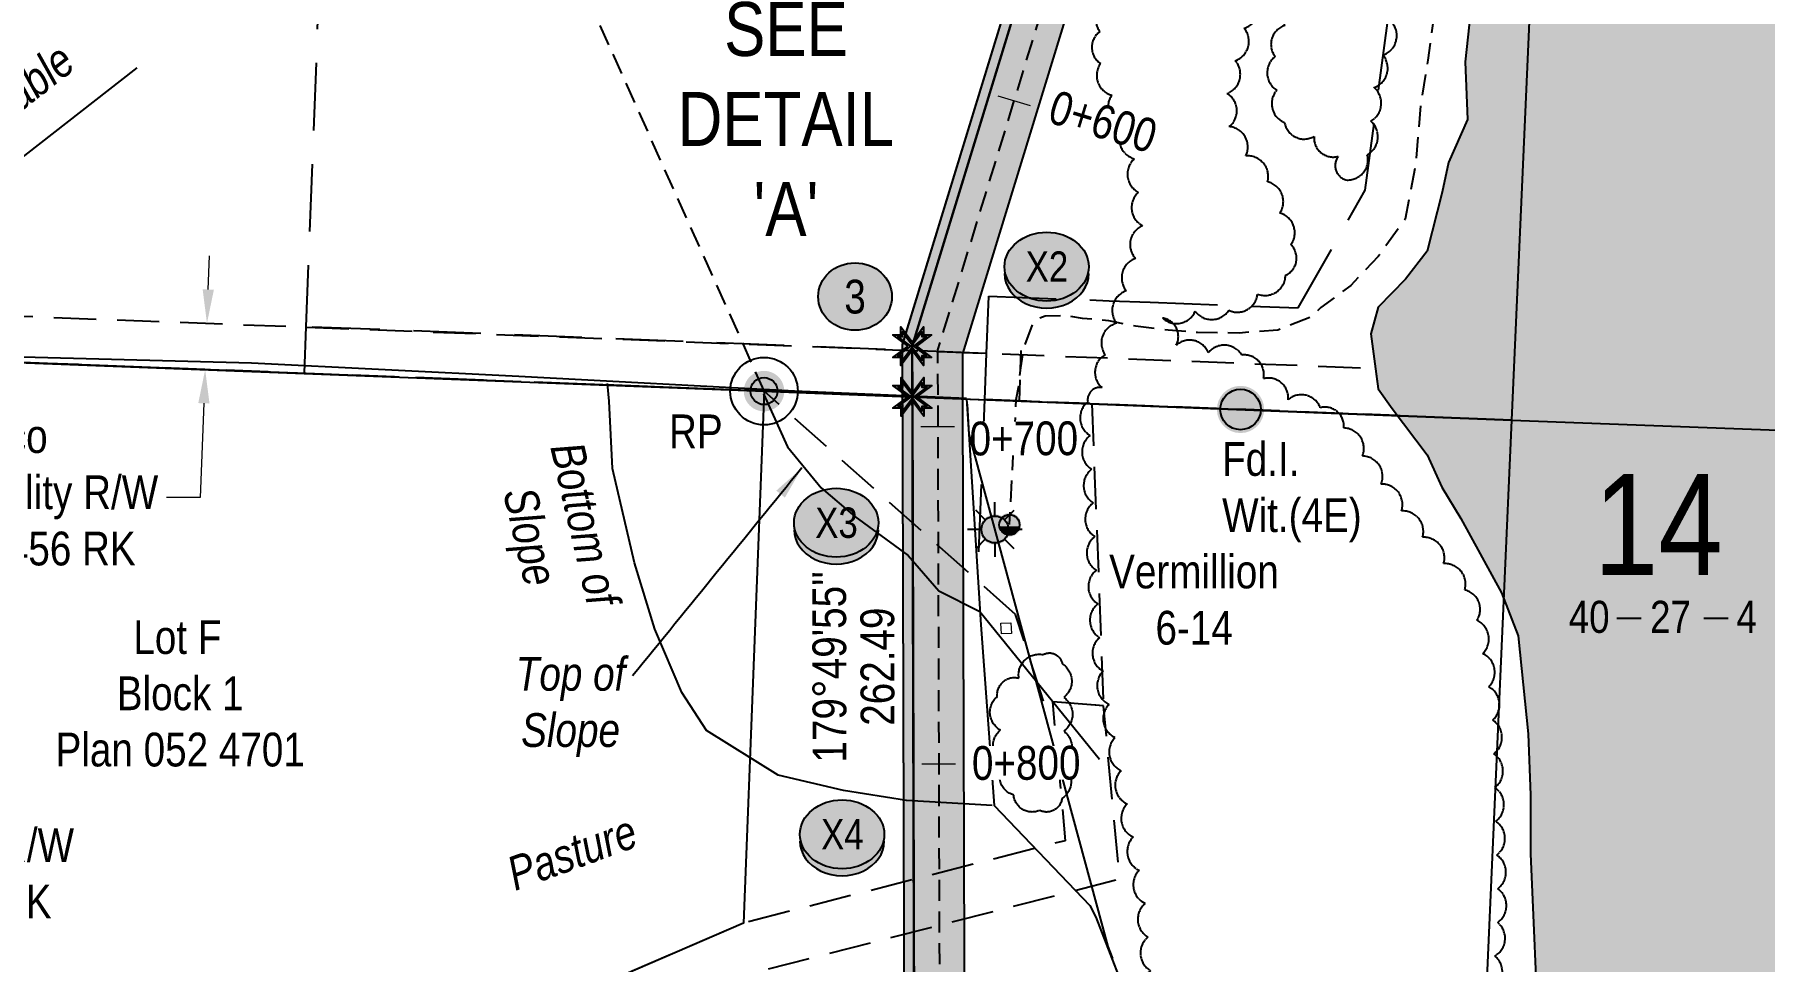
# Model space of a CAD drawing. Extents: x 309252 to 321570, y 5809412 to 5814891.
# Drawn here: x 310380 to 310893, y 5813602 to 5813876 of the extents above; entities that cross this region are included whole.
import ezdxf
from ezdxf.enums import TextEntityAlignment as Align

# ---------------------------------------------------------------- set-up
doc = ezdxf.new("R2010")
doc.units = 0
doc.header["$LTSCALE"] = 5
doc.header["$PDSIZE"] = 0.5
for name, pattern in [('0', [1, 1, 0]), ('foc-ACCESSROAD', [3.75, 2.5, -1.25]), ('foc-FLOWLINE', [3.75, 2.5, -1.25]), ('foc-MONUMENT-BDYS', [6, 4, -2]), ('foc-QUARTERLINE', [33, 25, -3, 2, -3]), ('foc-TIELINE', [1.875, 1.25, -0.625]), ('foc-TRAV', [1.875, 1.25, -0.625]), ('UG_PIPE', [1.875, 1.25, -0.625])]:
    doc.linetypes.add(name, pattern=pattern)
doc.layers.get('Defpoints').update_dxf_attribs({"color": 9})
for name, color, linetype in [('10', 1, 'Continuous'), ('35', 37, 'Continuous'), ('9', 3, 'Continuous'), ('AS-FENCE', 48, 'foc-FENCE'), ('AS-PIPE-UG', 44, 'UG_PIPE'), ('AS-SYMBOL', 7, 'Continuous'), ('AS-TELEPHONE', 224, 'foc-TEL'), ('AS-TELEPHONE-T', 224, 'Continuous'), ('CG-NOTES', 7, 'Continuous'), ('DETAIL-T', 7, 'Continuous'), ('F-EZE', 190, 'foc-FLOWLINE'), ('F-WS', 190, 'foc-ACCESSROAD'), ('F-WS-S', 190, 'Continuous'), ('L-BD1', 253, 'Continuous'), ('L-MON', 1, 'Continuous'), ('L-MON-PLAN', 7, 'foc-MONUMENT-BDYS'), ('L-QSEC', 8, 'foc-QUARTERLINE'), ('L-SECLBL', 7, 'Continuous'), ('L-TIE', 7, 'foc-TIELINE'), ('L-TITLEDB', 4, 'Continuous'), ('L-TITLEDB-T', 4, 'Continuous'), ('P-CROSSINGS', 250, 'Continuous'), ('P-ELEVATION', 7, 'Continuous'), ('P-IOP1', 10, 'Continuous'), ('P-IOP1-H', 21, 'Continuous'), ('P-IOP2', 10, 'Continuous'), ('P-IOP2-H', 21, 'Continuous'), ('P-LTO', 14, 'Continuous'), ('P-PROPOSED', 10, 'Continuous'), ('P-PROPOSED-H', 21, 'Continuous'), ('P-TEMP-H', 41, 'Continuous'), ('P-TEMP_WORKSPACE', 46, 'Continuous'), ('P-TRAV', 4, 'foc-TRAV'), ('T-BUSH', 110, '0'), ('T-SLOPE', 48, 'Continuous'), ('T-TIE', 201, 'foc-TIELINE'), ('T-WATER', 160, 'Continuous'), ('T-WATER-H', 133, 'Continuous')]:
    doc.layers.add(name, color=color, linetype=linetype)
for name, color, linetype, lineweight in [('AS-GENERAL', 48, 'Continuous', 18), ('F-EZE-T', 190, 'Continuous', 9), ('T-TEXT', 48, 'Continuous', 18), ('T-TIE-T', 201, 'Continuous', 18)]:
    doc.layers.add(name, color=color, linetype=linetype, lineweight=lineweight)
doc.styles.add('175L', font='ARIALN.TTF', dxfattribs={"height": 20})
doc.styles.add('80', font='ARIALN.TTF', dxfattribs={"height": 10})
doc.styles.add('80CG', font='ARIALN.TTF', dxfattribs={"height": 10})
doc.styles.add('80L', font='ARIALN.TTF', dxfattribs={"height": 10})
doc.styles.add('80LS', font='ARIALNI.TTF', dxfattribs={"height": 10})
doc.styles.add('Crossing', font='ARIALN.TTF', dxfattribs={"height": 10})
doc.styles.add('foc-LtypeFont', font='ARIALN.TTF', dxfattribs={"height": 7.35})
doc.styles.add('SIMPLEX', font='ARIALN.TTF')
doc.linetypes.add('foc-FENCE', pattern='A,10,-1,["X",foc-LtypeFont,S=0.2,R=0,X=-0.625,Y=-0.75],-1.24', length=12.24)
doc.linetypes.add('foc-TEL', pattern='A,2,-1,["T",foc-LtypeFont,S=0.2,R=0,X=-0.425,Y=-0.75],-1.24,8', length=12.24)
doc.dimstyles.new('Compass 5 000', dxfattribs={"dimscale": 5, "dimtxt": 9, "dimasz": 2, "dimexe": 0.2, "dimexo": 0.0625, "dimgap": 0.5, "dimtad": 0, "dimtih": 1, "dimtoh": 1, "dimzin": 0, "dimdsep": 46, "dimtxsty": '80CG', "dimcen": 0.1, "dimse1": 1, "dimse2": 1, "dimclrd": 256, "dimclrt": 256, "dimaunit": 1, "dimadec": 4, "dimazin": 0, "dimtfac": 0.06, "dimtofl": 0, "dimtmove": 0, "dimatfit": 1, "dimfxl": 0.2, "dimtolj": 1, "dimtzin": 0, "dimlwd": -1, "dimarcsym": 0})

# ---------------------------------------------------------------- blocks, each defined once
blk = doc.blocks.new('fdia')
at = {"color": 255, "const_width": 1}
blk.add_lwpolyline([(-0.5, 0, 1), (0.5, 0, 1)], format="xyb", close=True, dxfattribs=at)
blk = doc.blocks.new('Fdiaa')
blk.add_blockref('fdia', (0, 0))
blk = doc.blocks.new('fdib')
at = {"color": 1, "const_width": 1.6}
blk.add_lwpolyline([(-0.4, 0, 1), (0.4, 0, 1)], format="xyb", close=True, dxfattribs=at)
at = {"color": 1}
blk.add_circle((0, 0), 0.8, dxfattribs=at)
blk = doc.blocks.new('Fdibb')
blk.add_blockref('fdib', (0, 0))
blk = doc.blocks.new('fdicc')
for name in ['Fdibb', 'Fdiaa']:
    blk.add_blockref(name, (0, 0))
blk = doc.blocks.new('FDI')
blk.add_blockref('fdicc', (0, 0))
blk = doc.blocks.new('RISER')
h = blk.add_hatch(color=255)
h.dxf.hatch_style = 1
edge = h.paths.add_edge_path()
edge.add_arc((0, 0), 0.7, 0, 360)
blk.add_hatch(color=48).paths.add_polyline_path([(0.58, -0.15), (-0.58, -0.15, 0.774597)])
at = {"color": 48}
blk.add_line((-0.58, -0.15), (0.58, -0.15), dxfattribs=at)
blk.add_circle((0, 0), 0.6, dxfattribs=at)
blk = doc.blocks.new('L-SECLBL')
at = {"layer": '9', "color": 7}
for p, q in [((-5.08, -27.83), (-12.29, -27.83)), ((20.7, -27.83), (13.5, -27.83))]:
    blk.add_line(p, q, dxfattribs=at)
at = {"layer": '10', "color": 2, "style": 'SIMPLEX'}
blk.add_attdef('SEC', text='', height=30, dxfattribs=at).set_placement((0, 0), align=Align.MIDDLE)
at = {"layer": '10', "color": 5, "style": '80L'}
blk.add_attdef('TWP', text='', height=9.5, dxfattribs=at).set_placement((-14.43, -27.37), align=Align.MIDDLE_RIGHT)
blk.add_attdef('RGE', text='', height=9.5, dxfattribs=at).set_placement((3.62, -27.37), align=Align.MIDDLE_CENTER)
blk.add_attdef('MER', text='', height=9.5, dxfattribs=at).set_placement((23.17, -27.37), align=Align.MIDDLE_LEFT)
blk = doc.blocks.new('GAS')
h = blk.add_hatch(color=255)
h.dxf.hatch_style = 1
edge = h.paths.add_edge_path()
edge.add_arc((0, 0), 0.9, 0, 360)
for p, q in [((-0.57, 0.57), (-1.14, 1.14)), ((0, 0.81), (0, 1.62)), ((0.57, 0.57), (1.14, 1.14)), ((-0.81, 0), (-1.62, 0)), ((1.62, 0), (0.81, 0)), ((-0.57, -0.57), (-1.14, -1.14)), ((0, -0.81), (0, -1.62)), ((1.14, -1.14), (0.57, -0.57))]:
    blk.add_line(p, q)
blk.add_circle((0, 0), 0.8)
blk = doc.blocks.new('TEMP')
h = blk.add_hatch(color=255)
h.dxf.hatch_style = 1
h.paths.add_polyline_path([(0, 0.25), (-0.67, 1.15), (-0.67, 0.67), (-1.15, 0.67), (-0.25, 0), (-1.15, -0.67), (-0.67, -0.67), (-0.67, -1.15), (0, -0.25), (0.67, -1.15), (0.67, -0.67), (1.15, -0.67), (0.25, 0), (1.15, 0.67), (0.67, 0.67), (0.67, 1.15)])
h.paths.add_polyline_path([(0.57, 0.85), (0.57, 0.57), (0.85, 0.57), (0.08, 0), (0.85, -0.57), (0.57, -0.57), (0.57, -0.85), (0, -0.08), (-0.57, -0.85), (-0.57, -0.57), (-0.85, -0.57), (-0.08, 0), (-0.85, 0.57), (-0.57, 0.57), (-0.57, 0.85), (0, 0.08)], flags=16)
h = blk.add_hatch(color=1)
h.dxf.hatch_style = 1
h.paths.add_polyline_path([(0, 0.08), (-0.57, 0.85), (-0.57, 0.57), (-0.85, 0.57), (-0.08, 0), (-0.85, -0.57), (-0.57, -0.57), (-0.57, -0.85), (0, -0.08), (0.57, -0.85), (0.57, -0.57), (0.85, -0.57), (0.08, 0), (0.85, 0.57), (0.57, 0.57), (0.57, 0.85)])
at = {"color": 1}
for p, q in [((-0.08, 0), (0.08, 0)), ((0, 0.08), (0, -0.08))]:
    blk.add_line(p, q, dxfattribs=at)
at = {"color": 255, "flags": 128}
blk.add_lwpolyline([(-0.25, 0), (-1.15, 0.67), (-0.67, 0.67), (-0.67, 1.15), (0, 0.25), (0.67, 1.15), (0.67, 0.67), (1.15, 0.67), (0.25, 0), (1.15, -0.67), (0.67, -0.67), (0.67, -1.15), (0, -0.25), (-0.67, -1.15), (-0.67, -0.67), (-1.15, -0.67)], close=True, dxfattribs=at)
at = {"color": 1, "flags": 128}
blk.add_lwpolyline([(-0.08, 0), (-0.85, 0.57), (-0.57, 0.57), (-0.57, 0.85), (0, 0.08), (0.57, 0.85), (0.57, 0.57), (0.85, 0.57), (0.08, 0), (0.85, -0.57), (0.57, -0.57), (0.57, -0.85), (0, -0.08), (-0.57, -0.85), (-0.57, -0.57), (-0.85, -0.57)], close=True, dxfattribs=at)
blk = doc.blocks.new('WITFA')
blk.add_hatch(color=255).paths.add_polyline_path([(1.4, 0, 1), (-1.4, 0, 1)])
blk = doc.blocks.new('WITFAA')
blk.add_blockref('WITFA', (0, 0))
blk = doc.blocks.new('WITFB')
at = {"color": 1, "const_width": 1.44}
blk.add_lwpolyline([(-0.36, 0, 1), (0.36, 0, 1)], format="xyb", close=True, dxfattribs=at)
at = {"color": 1}
blk.add_circle((0, 0), 1.2, dxfattribs=at)
blk = doc.blocks.new('WITFBB')
blk.add_blockref('WITFB', (0, 0))
blk = doc.blocks.new('WITFCC')
for name in ['WITFAA', 'WITFBB']:
    blk.add_blockref(name, (0, 0))
blk = doc.blocks.new('WITF')
blk.add_blockref('WITFCC', (0, 0))
blk = doc.blocks.new('xing2')
h = blk.add_hatch(color=50)
h.dxf.hatch_style = 1
edge = h.paths.add_edge_path()
edge.add_ellipse((0, 0), major_axis=(-12.5, 0), ratio=0.816297, start_angle=0, end_angle=360)
h = blk.add_hatch(color=250)
h.dxf.hatch_style = 1
edge = h.paths.add_edge_path()
edge.add_ellipse((0, -2.05), major_axis=(-12.5, 0), ratio=0.816297, start_angle=0, end_angle=180)
edge.add_line((12.5, -2.05), (12.5, 0))
edge.add_ellipse((0, 0), major_axis=(-12.5, 0), ratio=0.816297, start_angle=0, end_angle=180, ccw=False)
edge.add_line((-12.5, 0), (-12.5, -2.05))
at = {"color": 250}
blk.add_ellipse((0, 0), major_axis=(-12.5, 0), ratio=0.816297, dxfattribs=at)
blk.add_ellipse((0, -2.05), major_axis=(-12.5, 0), ratio=0.816297, start_param=0, end_param=3.141593, dxfattribs=at)
at = {"color": 250, "style": 'Crossing'}
blk.add_attdef('CROSSING', text='', height=9, dxfattribs=at).set_placement((0.09, 0.02), align=Align.MIDDLE_CENTER)
at = {"color": 250, "style": 'Crossing', "flags": 1}
for tag, p in [('OWNER', (0.09, -12.49)), ('DESCRIPTION', (0.09, -25.77)), ('LOCATION', (0.09, -39.3)), ('DWG_REF', (0.09, -52.84))]:
    blk.add_attdef(tag, text='', height=9, dxfattribs=at).set_placement(p, align=Align.MIDDLE_CENTER)
blk = doc.blocks.new('*D506')
at = {"layer": 'Defpoints', "color": 0, "transparency": 16777216}
for p in [(310420.06, 5813791.28), (310419.54, 5813777.55), (310430.82, 5813777.11)]:
    blk.add_point(p, dxfattribs=at)
at = {"layer": 'F-EZE-T', "transparency": 16777216}
for p, q in [((310431.74, 5813800.84), (310432.12, 5813810.83)), ((310430.44, 5813767.12), (310429.36, 5813739.24)), ((310429.36, 5813739.24), (310419.36, 5813739.24))]:
    blk.add_line(p, q, dxfattribs=at)
for points in [[(310430.07, 5813800.91), (310433.4, 5813800.78), (310431.35, 5813790.85)], [(310428.77, 5813767.18), (310432.1, 5813767.06), (310430.82, 5813777.11)]]:
    blk.add_solid(points, dxfattribs=at)
at = {"layer": 'F-EZE-T', "transparency": 16777216, "insert": (310372.67, 5813739.24), "char_height": 10, "attachment_point": 5, "style": '80CG'}
blk.add_mtext('\\A1;Atco\\P 13.72 Utility R/W\\PReg. # 456 RK', dxfattribs=at)
blk = doc.blocks.new('*D532')
at = {"layer": 'Defpoints', "color": 0, "transparency": 16777216}
for p in [(310261.62, 5813653.62), (310274.72, 5813649.55), (310271.93, 5813640.58)]:
    blk.add_point(p, dxfattribs=at)
at = {"layer": 'F-EZE-T', "transparency": 16777216}
for p, q in [((310249.28, 5813647.63), (310239.73, 5813650.6)), ((310281.47, 5813637.61), (310291.02, 5813634.64)), ((310291.02, 5813634.64), (310301.02, 5813634.64))]:
    blk.add_line(p, q, dxfattribs=at)
for points in [[(310249.77, 5813649.22), (310248.78, 5813646.04), (310258.83, 5813644.66)], [(310281.97, 5813639.2), (310280.98, 5813636.02), (310271.93, 5813640.58)]]:
    blk.add_solid(points, dxfattribs=at)
at = {"layer": 'F-EZE-T', "transparency": 16777216, "insert": (310347.72, 5813634.64), "char_height": 10, "attachment_point": 5, "style": '80CG'}
blk.add_mtext('\\A1;Atco\\P 13.72 Utility R/W\\PReg. # 347 RK', dxfattribs=at)
blk = doc.blocks.new('*U559')
at = {"layer": '35', "color": 3}
blk.add_circle((0, 0), 10, dxfattribs=at)
at = {"layer": '35', "color": 3, "style": '80'}
blk.add_attdef('RP_001', (-28.17, -16.93), '', height=10, dxfattribs=at)
blk = doc.blocks.new('*U564')
at = {"layer": 'P-ELEVATION'}
h = blk.add_hatch(color=111, dxfattribs=at)
h.dxf.hatch_style = 1
edge = h.paths.add_edge_path()
edge.add_ellipse((0, 0), major_axis=(-10.94, 0), ratio=0.913794, start_angle=0, end_angle=360)
at = {"layer": 'P-ELEVATION', "color": 7, "flags": 128}
blk.add_lwpolyline([(0, 0, 5, 0, 0), (-4.03, -5.38, 0, 0, 0)], format="xyseb", dxfattribs=at)
at = {"layer": 'P-ELEVATION', "color": 7}
blk.add_ellipse((0, 0), major_axis=(-10.94, 0), ratio=0.913794, dxfattribs=at)
at = {"layer": 'P-ELEVATION', "style": '80'}
blk.add_attdef('BEND', text='', height=10, dxfattribs=at).set_placement((0, 0), align=Align.MIDDLE_CENTER)

msp = doc.modelspace()

# ---------------------------------------------------------------- hatches: boundary and pattern name
at = {"layer": 'P-IOP1-H'}
h = msp.add_hatch(color=256, dxfattribs=at)
h.dxf.hatch_style = 1
h.paths.add_polyline_path([(310451.792, 5814092.944), (310515.979, 5814162.739), (310736.836, 5814098.757), (310640.381, 5813784.058), (310640.425, 5813769.044), (310655.425, 5813768.6), (310655.386, 5813781.833), (310755.639, 5814108.925), (310511.224, 5814179.724), (310440.752, 5814103.097)])
at = {"layer": 'P-IOP2-H'}
h = msp.add_hatch(color=256, dxfattribs=at)
h.dxf.hatch_style = 1
h.paths.add_polyline_path([(310640.425, 5813769.044), (310641.194, 5813506.581), (310596.091, 5813435.427), (310559.598, 5813373.637), (310516.616, 5813209.696), (310508.333, 5813004.356), (310523.32, 5813003.745), (310531.537, 5813207.466), (310573.576, 5813367.811), (310608.885, 5813427.597), (310656.206, 5813502.247), (310655.425, 5813768.47)])
at = {"layer": 'P-PROPOSED-H'}
h = msp.add_hatch(color=256, dxfattribs=at)
h.dxf.hatch_style = 1
h.paths.add_polyline_path([(310451.792, 5814092.944), (310515.979, 5814162.739), (310736.836, 5814098.757), (310640.381, 5813784.058), (310641.194, 5813506.581), (310596.091, 5813435.427), (310559.598, 5813373.637), (310516.616, 5813209.696), (310508.333, 5813004.356), (310755.28, 5812994.301), (310762.451, 5812962.566), (310773.828, 5812962.121), (310766.661, 5812993.838), (310763.237, 5813008.988), (310684.33, 5813012.201), (310684.11, 5813007.206), (310523.723, 5813013.736), (310523.924, 5813018.732), (310531.537, 5813207.466), (310573.576, 5813367.811), (310608.885, 5813427.597), (310656.206, 5813502.247), (310655.425, 5813768.47), (310655.386, 5813781.833), (310755.639, 5814108.925), (310511.228, 5814179.731), (310440.752, 5814103.097)])
at = {"layer": 'P-TEMP-H'}
h = msp.add_hatch(color=256, dxfattribs=at)
h.dxf.hatch_style = 1
h.paths.add_polyline_path([(310641.106, 5813536.578), (310640.381, 5813784.058), (310728.045, 5814070.077), (310725.177, 5814070.956), (310637.38, 5813784.504), (310638.107, 5813536.569)])
at = {"layer": 'T-WATER-H'}
h = msp.add_hatch(color=256, dxfattribs=at)
h.dxf.hatch_style = 1
h.paths.add_polyline_path([(310909.768, 5813568.208), (310922.409, 5813858.199), (310925.944, 5813938.255), (310911.431, 5813938.001), (310906.772, 5813933.834), (310902.603, 5813924.031), (310901.377, 5813917.169), (310899.66, 5813910.062), (310896.472, 5813904.915), (310880.042, 5813899.768), (310869.988, 5813896.337), (310859.688, 5813894.622), (310850.86, 5813899.278), (310844.975, 5813903.445), (310838.108, 5813908.836), (310831.242, 5813910.552), (310823.15, 5813908.836), (310815.057, 5813903.445), (310809.662, 5813894.622), (310806.229, 5813886.779), (310804.267, 5813868.398), (310805.003, 5813851.243), (310799.363, 5813838.499), (310797.401, 5813829.676), (310792.987, 5813812.275), (310786.611, 5813803.942), (310778.518, 5813795.61), (310776.311, 5813787.767), (310778.504, 5813771.432), (310782.672, 5813765.551), (310792.972, 5813751.826), (310797.386, 5813742.268), (310803.026, 5813732.955), (310815.042, 5813710.898), (310819.947, 5813698.154), (310822.891, 5813669.099), (310823.627, 5813650.963), (310823.627, 5813633.562), (310826.079, 5813576.621), (310827.06, 5813551.378), (310828.777, 5813536.183), (310830.494, 5813527.115), (310834.172, 5813521.968), (310843.981, 5813521.723), (310857.223, 5813522.458), (310862.863, 5813526.135), (310868.504, 5813532.016), (310879.784, 5813539.859), (310905.533, 5813563.632)])

# ---------------------------------------------------------------- linework, layer by layer
at = {"layer": 'AS-FENCE', "flags": 128}
for points in [[(310656.454, 5813768.555), (310605.49, 5813770.771), (310523.747, 5813775.038), (310444.593, 5813779.06), (310357.669, 5813781.265), (310302.143, 5813782.126)], [(310656.502, 5813768.465), (310657.194, 5813757.969), (310660.749, 5813701.418), (310664.681, 5813647.865), (310693.003, 5813618.236), (310694.837, 5813614.798), (310706.365, 5813584.965), (310707.393, 5813579.746), (310706.648, 5813574.461), (310703.934, 5813569.609), (310643.487, 5813506.217), (310621.75, 5813548.5), (310612.52, 5813560.442), (310609.882, 5813563.119), (310607.08, 5813565.321), (310561.053, 5813591.623), (310492.77, 5813554.307), (310480.704, 5813496.006), (310477.728, 5813474.947), (310465.875, 5813450.291)], [(310656.632, 5813766.877), (310657.184, 5813757.951), (310698.357, 5813606.133), (310699.691, 5813602.589)]]:
    msp.add_lwpolyline(points, dxfattribs=at)
at = {"layer": 'AS-GENERAL', "flags": 128}
msp.add_lwpolyline([(310666.629, 5813701.919), (310669.594, 5813702.081), (310669.821, 5813698.932), (310666.807, 5813698.785)], close=True, dxfattribs=at)
at = {"layer": 'AS-PIPE-UG', "flags": 128}
msp.add_lwpolyline([(310481.826, 5814102.366), (310481.638, 5814104.61), (310481.167, 5814108.226), (310481.118, 5814111.755), (310481.452, 5814114.227), (310481.889, 5814123.027), (310482.026, 5814154.004), (310482.103, 5814177.506), (310482.4, 5814183.724), (310482.515, 5814186.761), (310482.661, 5814189.85), (310483.696, 5814192.791), (310485.567, 5814195.339), (310487.489, 5814196.642), (310492.458, 5814197.512), (310520.718, 5814191.917), (310571.484, 5814177.496), (310602.537, 5814176.616), (310654.068, 5814160.124), (310692.581, 5814147.939), (310696.31, 5814146.286), (310739.661, 5814138.457), (310756.344, 5814132.888), (310756.314, 5814132.877), (310784.438, 5814122.495), (310795.847, 5814117.026), (310810.204, 5814109.87), (310816.31, 5814104.384), (310819.893, 5814098.072), (310820.983, 5814087.106), (310821.463, 5814076.411), (310820.574, 5814048.585), (310820.319, 5814033.875), (310819.142, 5814020.114), (310816.996, 5814006.388), (310816.987, 5813996.393), (310813.314, 5813982.508), (310811.203, 5813973.899), (310809.434, 5813965.736), (310807.663, 5813955.661), (310806.051, 5813942.436), (310802.685, 5813925.11), (310799.05, 5813905.799), (310795.89, 5813887.952), (310793.152, 5813868.892), (310791.061, 5813855.73), (310789.524, 5813837.763), (310786.499, 5813821.725), (310778.505, 5813810.693), (310770.338, 5813802.009), (310761.505, 5813795.561), (310758.91, 5813792.791), (310748.711, 5813788.817), (310737.306, 5813787.961), (310724.939, 5813788.09), (310716.234, 5813788.779), (310706.575, 5813789.949), (310698.665, 5813791.612), (310690.885, 5813792.275), (310685.516, 5813793.126), (310679.775, 5813792.994), (310677.208, 5813791.948), (310676.103, 5813790.969), (310673.355, 5813783.603), (310672.473, 5813777.662), (310671.969, 5813773.029), (310671.125, 5813768.13), (310669.142, 5813731.204)], dxfattribs=at)
at = {"layer": 'AS-TELEPHONE', "flags": 128}
msp.add_lwpolyline([(310236.885, 5813730.995), (310410.692, 5813866.606)], dxfattribs=at)
at = {"layer": 'F-EZE', "flags": 128}
msp.add_lwpolyline([(310782.672, 5813765.551), (310784.201, 5813763.514), (310230.812, 5813784.852, 0.1508948), (310175.627, 5813802.575), (310119.416, 5813803.086), (310024.903, 5813803.946), (310025.446, 5813817.66), (310119.541, 5813816.804), (310175.766, 5813816.293, -0.1414555), (310235.227, 5813798.411), (310777.69, 5813777.494), (310778.504, 5813771.432)], format="xyb", close=True, dxfattribs=at)
msp.add_lwpolyline([(310782.672, 5813765.551), (310784.201, 5813763.514), (310230.812, 5813784.852, 0.1508948), (310175.627, 5813802.575), (310119.416, 5813803.086), (310024.903, 5813803.946), (310025.446, 5813817.66), (310119.541, 5813816.804), (310175.766, 5813816.293, -0.1414555), (310235.227, 5813798.411), (310777.69, 5813777.494), (310778.504, 5813771.432)], format="xyb", close=True, dxfattribs=at)
at = {"layer": 'F-WS'}
msp.add_lwpolyline([(310596.461, 5813770.739), (310693.626, 5813767), (310697.091, 5813677.419), (310679.312, 5813678.859), (310671.039, 5813704.525), (310596.464, 5813770.751)], dxfattribs=at)
at = {"layer": 'F-WS', "flags": 128}
msp.add_lwpolyline([(310216.705, 5813466.197), (310228.183, 5813476.352), (310278.761, 5813437.616), (310309.002, 5813448.583), (310487.195, 5813498.616), (310489.312, 5813553.047), (310595.252, 5813598.821), (310701.869, 5813626.119), (310697.091, 5813677.419), (310681.914, 5813678.648), (310685.749, 5813637.474), (310590.387, 5813613.058), (310474.693, 5813563.068), (310472.633, 5813510.105), (310304.412, 5813462.872), (310281.364, 5813454.514), (310227.496, 5813495.769), (310206.768, 5813477.43)], dxfattribs=at)
at = {"layer": 'L-MON-PLAN'}
msp.add_lwpolyline([(310660.134, 5813723.085), (310661.879, 5813768.221), (310662.409, 5813781.928), (310663.065, 5813798.912), (310698.791, 5813797.537), (310710.88, 5813797.072), (310754.788, 5813795.382), (310774.618, 5813830.261), (310786.321, 5813917.209), (310811.344, 5813994.45), (310815.592, 5814091.387), (310800.11, 5814113.439), (310613.631, 5814171.703, 0.0261313), (310557.456, 5814186.127, 0.0499531), (310476.239, 5814194.215), (310472.948, 5814108.816), (310467.136, 5813957.96), (310460.657, 5813789.82), (310460.129, 5813776.113)], format="xyb", dxfattribs=at)
at = {"layer": 'L-MON-PLAN', "flags": 128}
msp.add_lwpolyline([(310662.409, 5813781.928), (310460.657, 5813789.82)], dxfattribs=at)
at = {"layer": 'L-QSEC', "flags": 128}
for points in [[(310818.08, 5813762.176), (310853.739, 5814569.652)], [(310818.08, 5813762.176), (310019.451, 5813793.049)]]:
    msp.add_lwpolyline(points, dxfattribs=at)
at = {"layer": 'L-SECLBL', "flags": 128}
msp.add_lwpolyline([(310818.08, 5813762.176, 0, 5, 0), (310842.907, 5813742.815, 0, 0, 0)], format="xyseb", dxfattribs=at)
at = {"layer": 'L-TIE', "flags": 128}
msp.add_lwpolyline([(310451.792, 5814092.944), (310596.461, 5813770.739)], dxfattribs=at)
at = {"layer": 'L-TITLEDB', "flags": 128}
for points in [[(310233.591, 5813784.704), (310596.461, 5813770.739), (310590.391, 5813613.006), (310474.669, 5813563.032), (310472.631, 5813510.064), (310219.963, 5813519.788)], [(310596.173, 5813770.751), (310818.08, 5813762.176)], [(310793.138, 5813196.882), (310818.08, 5813762.176), (310918.055, 5813758.329)]]:
    msp.add_lwpolyline(points, dxfattribs=at)
at = {"layer": 'P-TRAV', "flags": 128}
msp.add_lwpolyline([(310672.14, 5813767.796), (310672.718, 5813782.814)], dxfattribs=at)
at = {"layer": 'T-BUSH', "flags": 128}
for points in [[(310815.921, 5813976.372, 0.5205671), (310806.576, 5813979.315, 0.5205671), (310796.658, 5813980.587, 0.5205671), (310786.74, 5813981.858, 0.5205671), (310776.901, 5813983.617, 0.5205671), (310772.506, 5813980.649, 0.5205671), (310773.686, 5813970.732, 0.5205671), (310772.974, 5813960.828, 0.5205671), (310769.889, 5813951.316, 0.5205671), (310766.805, 5813941.805, 0.5205671), (310761.992, 5813933.051, 0.5205671), (310756.745, 5813924.548, 0.5205671), (310751.45, 5813916.079, 0.5205671), (310750.793, 5813906.632, 0.5205671), (310754.541, 5813897.566, 0.5205671), (310755.299, 5813887.596, 0.5205671), (310750.821, 5813879.139, 0.5205671), (310747.949, 5813869.899, 0.5205671), (310748.44, 5813859.924, 0.5205671), (310750.75, 5813850.351, 0.5205671), (310759.48, 5813846.235, 0.5205671), (310766.641, 5813840.339, 0.5205671), (310768.89, 5813833.342, 0.5205671), (310775.266, 5813840.822, 0.5205671), (310776.271, 5813850.771, 0.5205671), (310777.275, 5813860.719, 0.5205671), (310779.916, 5813870.358, 0.5205671), (310782.622, 5813879.984, 0.5205671), (310785.327, 5813889.61, 0.5205671), (310788.033, 5813899.236, 0.5205671), (310789.75, 5813909.06, 0.5205671), (310788.794, 5813918.522, 0.5205671), (310784.568, 5813927.538, 0.5205671), (310787.993, 5813936.271, 0.5205671), (310795.7, 5813941.865, 0.5205671), (310799.416, 5813951.122, 0.5205671), (310805.712, 5813958.279, 0.5205671), (310812.284, 5813964.815, 0.5205671)], [(310809.577, 5813473.398, 0.5205671), (310809.707, 5813483.396, 0.5205671), (310809.837, 5813493.394, 0.5205671), (310809.947, 5813503.393, 0.5205671), (310810.047, 5813513.391, 0.5205671), (310810.147, 5813523.39, 0.5205671), (310810.228, 5813533.389, 0.5205671), (310810.296, 5813543.387, 0.5205671), (310810.364, 5813553.386, 0.5205671), (310810.432, 5813563.385, 0.5205671), (310810.643, 5813573.378, 0.5205671), (310811.457, 5813583.344, 0.5205671), (310812.271, 5813593.309, 0.5205671), (310813.085, 5813603.275, 0.5205671), (310813.899, 5813613.241, 0.5205671), (310813.905, 5813623.228, 0.5205671), (310813.609, 5813633.223, 0.5205671), (310813.314, 5813643.218, 0.5205671), (310813.019, 5813653.212, 0.5205671), (310812.724, 5813663.207, 0.5205671), (310812.429, 5813673.202, 0.5205671), (310811.252, 5813683.106, 0.5205671), (310809.503, 5813692.951, 0.5205671), (310807.753, 5813702.795, 0.5205671), (310804.143, 5813711.796, 0.5205671), (310797.89, 5813719.599, 0.5205671), (310791.637, 5813727.401, 0.5205671), (310785.383, 5813735.204, 0.5205671), (310779.379, 5813743.188, 0.5205671), (310773.829, 5813751.506, 0.5205671), (310768.28, 5813759.824, 0.5205671), (310761.338, 5813765.833, 0.5205671), (310751.798, 5813768.192, 0.5205671), (310744.493, 5813774.439, 0.5205671), (310738.062, 5813781.424, 0.5205671), (310728.128, 5813782.119, 0.5205671), (310718.602, 5813784.345, 0.5205671), (310714.533, 5813792.411, 0.5205671), (310724.246, 5813794.409, 0.5205671), (310734.24, 5813794.705, 0.5205671), (310742.699, 5813799.505, 0.5205671), (310751.027, 5813805.019, 0.5205671), (310752.62, 5813814.169, 0.5205671), (310749.364, 5813823.519, 0.5205671), (310745.693, 5813832.819, 0.5205671), (310739.25, 5813840.465, 0.5205671), (310734.341, 5813849.154, 0.5205671), (310733.739, 5813858.966, 0.5205671), (310736.119, 5813868.678, 0.5205671), (310738.76, 5813878.314, 0.5205671), (310741.955, 5813887.789, 0.5205671), (310741.981, 5813897.166, 0.5205671), (310738.207, 5813906.425, 0.5205671), (310731.19, 5813911.161, 0.5205671), (310721.209, 5813911.762, 0.5205671), (310711.228, 5813912.363, 0.5205671), (310706.166, 5813905.485, 0.5205671), (310702.763, 5813896.082, 0.5205671), (310699.359, 5813886.68, 0.5205671), (310695.956, 5813877.278, 0.5205671), (310696.181, 5813867.865, 0.5205671), (310699.526, 5813858.442, 0.5205671), (310702.871, 5813849.019, 0.5205671), (310706.192, 5813839.59, 0.5205671), (310707.416, 5813829.666, 0.5205671), (310708.64, 5813819.743, 0.5205671), (310706.574, 5813810.074, 0.5205671), (310703.833, 5813800.458, 0.5205671), (310700.966, 5813790.883, 0.5205671), (310697.545, 5813781.487, 0.5205671), (310696.629, 5813771.772, 0.5205671), (310692.415, 5813767.547, 0.5205671), (310693.083, 5813757.575, 0.5205671), (310693.551, 5813747.586, 0.5205671), (310694.019, 5813737.598, 0.5205671), (310694.486, 5813727.61, 0.5205671), (310694.954, 5813717.622, 0.5205671), (310695.422, 5813707.634, 0.5205671), (310695.89, 5813697.646, 0.5205671), (310696.936, 5813687.723, 0.5205671), (310698.721, 5813677.885, 0.5205671), (310700.507, 5813668.047, 0.5205671), (310702.293, 5813658.208, 0.5205671), (310704.079, 5813648.37, 0.5205671), (310705.865, 5813638.532, 0.5205671), (310707.651, 5813628.693, 0.5205671), (310709.436, 5813618.855, 0.5205671), (310710.251, 5813608.893, 0.5205671), (310710.999, 5813598.921, 0.5205671), (310711.746, 5813588.95, 0.5205671), (310712.494, 5813578.979, 0.5205671), (310708.102, 5813570.019, 0.5205671), (310702.081, 5813562.204, 0.5205671), (310694.944, 5813555.201, 0.5205671), (310688.058, 5813547.961, 0.5205671), (310681.103, 5813540.809, 0.5205671), (310674.192, 5813533.583, 0.5205671), (310667.281, 5813526.356, 0.5205671), (310660.363, 5813519.136, 0.5205671), (310653.388, 5813511.972, 0.5205671), (310646.412, 5813504.809, 0.5205671), (310639.466, 5813506.738, 0.5205671), (310634.882, 5813515.625, 0.5205671), (310630.298, 5813524.511, 0.5205671), (310625.714, 5813533.397, 0.5205671), (310621.129, 5813542.284, 0.5205671), (310615.33, 5813550.206, 0.5205671), (310607.721, 5813556.693, 0.5205671), (310600.112, 5813563.181, 0.5205671), (310592.503, 5813569.669, 0.5205671), (310583.844, 5813574.637, 0.5205671), (310575.088, 5813579.466, 0.5205671), (310566.333, 5813584.296, 0.5205671), (310557.571, 5813585.888, 0.5205671), (310548.797, 5813581.092, 0.5205671), (310540.023, 5813576.297, 0.5205671), (310531.249, 5813571.501, 0.5205671), (310522.475, 5813566.706, 0.5205671), (310513.701, 5813561.91, 0.5205671), (310504.927, 5813557.115, 0.5205671), (310496.356, 5813552.168, 0.5205671), (310494.286, 5813542.386, 0.5205671), (310492.217, 5813532.603, 0.5205671), (310490.147, 5813522.82, 0.5205671), (310488.078, 5813513.038, 0.5205671), (310486.008, 5813503.255, 0.5205671), (310483.939, 5813493.473, 0.5205671), (310482.121, 5813483.641, 0.5205671), (310482.867, 5813475.831, 0.5205671), (310492.86, 5813475.496, 0.5205671), (310502.854, 5813475.16, 0.5205671), (310512.843, 5813474.717, 0.5205671), (310522.831, 5813474.254, 0.5205671), (310532.818, 5813473.762, 0.5205671), (310542.805, 5813473.27, 0.5205671), (310552.792, 5813472.778, 0.5205671), (310562.78, 5813472.301, 0.5205671), (310572.774, 5813471.979, 0.5205671), (310582.769, 5813471.876, 0.5205671), (310592.767, 5813471.895, 0.5205671), (310602.765, 5813471.735, 0.5205671), (310612.754, 5813471.295, 0.5205671), (310622.744, 5813470.852, 0.5205671), (310632.699, 5813469.929, 0.5205671), (310642.65, 5813468.951, 0.5205671), (310652.642, 5813468.627, 0.5205671), (310662.637, 5813468.36, 0.5205671), (310672.631, 5813468.031, 0.5205671), (310682.621, 5813467.616, 0.5205671), (310692.612, 5813467.201, 0.5205671), (310702.608, 5813467.002, 0.5205671), (310712.606, 5813466.908, 0.5205671), (310722.605, 5813466.813, 0.5205671), (310732.603, 5813466.718, 0.5205671), (310742.602, 5813466.657, 0.5205671), (310752.601, 5813466.616, 0.5205671), (310762.6, 5813466.576, 0.5205671), (310772.599, 5813466.535, 0.5205671), (310782.598, 5813466.494, 0.5205671), (310792.597, 5813466.567, 0.5205671), (310802.595, 5813466.701, 0.5205671)], [(310684.819, 5813689.94, -0.5205671), (310685.297, 5813679.953, -0.5205671), (310685.285, 5813669.96, -0.5205671), (310685.023, 5813659.964, -0.5205671), (310684.761, 5813649.968, -0.5205671), (310678.166, 5813646.463, -0.5205671), (310670.447, 5813651.003, -0.5205671), (310667.414, 5813660.297, -0.5205671), (310666.501, 5813670.254, -0.5205671), (310665.589, 5813680.212, -0.5205671), (310671.992, 5813685.668, -0.5205671), (310679.136, 5813692.619, -0.5205671)]]:
    msp.add_lwpolyline(points, format="xyb", close=True, dxfattribs=at)
at = {"layer": 'T-SLOPE', "flags": 128}
for points in [[(310664.097, 5813647.868), (310638.695, 5813649.385), (310619.982, 5813652.3), (310600.655, 5813656.883), (310579.437, 5813670.1), (310572.077, 5813681.392), (310564.12, 5813700.161), (310558.037, 5813719.819), (310551.503, 5813747.787), (310550.593, 5813767.798), (310550.079, 5813772.958)], [(310596.253, 5813769.921), (310603.371, 5813754.263), (310613.436, 5813742.083), (310623.327, 5813733.584), (310639.225, 5813722.046), (310648.255, 5813711.557), (310660.445, 5813705.368), (310695.934, 5813661.67)]]:
    msp.add_lwpolyline(points, dxfattribs=at)
at = {"layer": 'T-TIE-T'}
for p, q in [((310665.755, 5813858.315), (310675.315, 5813855.384)), ((310642.95, 5813760.228), (310652.95, 5813760.257)), ((310643.243, 5813660.229), (310653.243, 5813660.258))]:
    msp.add_line(p, q, dxfattribs=at)
at = {"layer": 'T-WATER', "flags": 128}
msp.add_lwpolyline([(310806.229, 5813886.779), (310804.267, 5813868.398), (310805.003, 5813851.243), (310799.363, 5813838.499), (310797.401, 5813829.676), (310792.987, 5813812.275), (310786.611, 5813803.942), (310778.518, 5813795.61), (310776.311, 5813787.767), (310778.504, 5813771.432), (310782.672, 5813765.551), (310792.972, 5813751.826), (310797.386, 5813742.268), (310803.026, 5813732.955), (310815.042, 5813710.898), (310819.947, 5813698.154), (310822.891, 5813669.099), (310823.627, 5813650.963), (310823.627, 5813633.562), (310826.079, 5813576.621)], dxfattribs=at)

# ---------------------------------------------------------------- block references
at = {"layer": '35'}
msp.add_blockref('*U559', (310596.461, 5813770.739), dxfattribs=at).add_auto_attribs({'RP_001': 'RP'})
at = {"layer": 'AS-SYMBOL', "xscale": 5.000000000000041, "yscale": 5.000000000000041, "zscale": 5.000000000000041}
msp.add_blockref('RISER', (310669.187, 5813731.111), dxfattribs=at)
at = {"layer": 'CG-NOTES', "xscale": 0.99990854, "yscale": 0.99990854, "zscale": 0.99990854}
msp.add_blockref('*U564', (310623.439, 5813798.758), dxfattribs=at).add_auto_attribs({'BEND': '3'})
at = {"layer": 'F-WS-S', "xscale": 4.99954270000004, "yscale": 4.99954270000004, "zscale": 4.99954270000004}
msp.add_blockref('GAS', (310664.893, 5813729.719), dxfattribs=at)
at = {"layer": 'L-MON', "color": 3, "xscale": 4.999542700000003, "yscale": 4.999542700000003, "zscale": 4.999542700000003}
for p in [(310640.381, 5813784.058), (310640.425, 5813769.044)]:
    msp.add_blockref('TEMP', p, dxfattribs=at)
at = {"layer": 'L-MON'}
for name, p, xscale, yscale, zscale in [('FDI', (310596.461, 5813770.739), 4.999542700000003, 4.999542700000003, 4.999542700000003), ('WITF', (310737.687, 5813765.304), 4.999542700000032, 4.999542700000032, 4.999542700000032)]:
    msp.add_blockref(name, p, dxfattribs=dict(at, xscale=xscale, yscale=yscale, zscale=zscale))
at = {"layer": 'L-SECLBL'}
msp.add_blockref('L-SECLBL', (310861.498, 5813731.2), dxfattribs=at).add_auto_attribs({'SEC': '14', 'TWP': '40', 'RGE': '27', 'MER': '4'})
at = {"layer": 'P-CROSSINGS'}
for p, values in [((310680.222, 5813807.628), {'CROSSING': 'X2'}), ((310617.853, 5813731.717), {'CROSSING': 'X3'}), ((310619.59, 5813639.341), {'CROSSING': 'X4'})]:
    msp.add_blockref('xing2', p, dxfattribs=at).add_auto_attribs(values)

# ---------------------------------------------------------------- texts
at = {"layer": 'AS-TELEPHONE-T', "insert": (310309.808, 5813814.439), "char_height": 9.99909, "attachment_point": 1, "rotation": 37.96279, "style": '175L'}
msp.add_mtext_dynamic_manual_height_columns('\\pi0.3034;{\\fArial Narrow|b0|i1|c0|p34;Buried Telus Cable}', width=97.23506, gutter_width=100, heights=[0], dxfattribs=at)
at = {"layer": 'DETAIL-T', "color": 3, "insert": (310602.96, 5813851.426), "char_height": 15.9985, "width": 63.63031, "attachment_point": 5, "style": '80CG'}
msp.add_mtext("SEE\\PDETAIL\\P'A'", dxfattribs=at)
at = {"layer": 'F-WS-S', "insert": (310698.665, 5813722.267), "char_height": 9.99909, "attachment_point": 1, "style": '80L'}
msp.add_mtext_dynamic_manual_height_columns('\\pi0.079545;Vermillion\\P\\pi13.816;6-14', width=49.58158, gutter_width=50, heights=[0], dxfattribs=at)
at = {"layer": 'L-BD1', "style": '80L'}
for s, height, p in [("179°49'55''", 9.99909, (310615.815, 5813689.011)), ('262.49', 9.9991, (310630.063, 5813689.053))]:
    msp.add_text(s, height=height, rotation=90.1679, dxfattribs=at).set_placement(p, align=Align.MIDDLE)
at = {"layer": 'L-MON', "insert": (310732.235, 5813755.625), "char_height": 9.9991, "attachment_point": 1, "style": '80L'}
msp.add_mtext_dynamic_manual_height_columns('Fd.I.\\PWit.(4E)', width=39.22329, gutter_width=50, heights=[0], dxfattribs=at)
at = {"layer": 'L-TITLEDB-T', "insert": (310345.486, 5813702.825), "char_height": 9.99909, "attachment_point": 1, "style": '80L'}
msp.add_mtext_dynamic_manual_height_columns('\\pi64.04;Lot F\\P\\pi59.133;Block 1\\P\\pi40.99;Plan 052 4701', width=152.86655, gutter_width=50, heights=[0], dxfattribs=at)
at = {"layer": 'T-TEXT', "style": '80LS'}
msp.add_text('Pasture', height=10, rotation=20, dxfattribs=at).set_placement((310539.535, 5813633.984), align=Align.MIDDLE_CENTER)
at = {"layer": 'T-TEXT', "insert": (310548.375, 5813732.549), "char_height": 10, "width": 53.79695, "attachment_point": 2, "rotation": 283.14982, "style": '80LS'}
msp.add_mtext('Bottom of Slope', dxfattribs=at)
at = {"layer": 'T-TEXT', "insert": (310539.12, 5813691.938), "char_height": 10, "width": 53.79695, "attachment_point": 2, "style": '80LS'}
msp.add_mtext('Top of Slope', dxfattribs=at)

# ---------------------------------------------------------------- dimensions: what is measured, and where the dimension line sits
at = {"layer": 'F-EZE-T'}
dim = msp.add_linear_dim(base=(310430.823, 5813777.113), p1=(310420.065, 5813791.284), p2=(310419.536, 5813777.548), angle=267.79609, text='Atco\\P 13.72 Utility R/W\\PReg. # 456 RK', dimstyle='Compass 5 000', dxfattribs=at)
dim.commit()
dim.dimension.update_dxf_attribs({"geometry": '*D506', "text_midpoint": (310372.67, 5813739.236), "dimtype": 161})
dim = msp.add_aligned_dim(p1=(310261.617, 5813653.624), p2=(310274.716, 5813649.547), distance=-9.388, text='Atco\\P 13.72 Utility R/W\\PReg. # 347 RK', dimstyle='Compass 5 000', dxfattribs=at)
dim.commit()
dim.dimension.update_dxf_attribs({"geometry": '*D532', "text_midpoint": (310347.718, 5813634.639)})

# ---------------------------------------------------------------- leaders
at = {"layer": 'T-TEXT', "path_type": 1}
msp.add_leader([(310607.679, 5813747.96), (310557.519, 5813686.325)], dimstyle='Compass 5 000', override={"dimgap": 0.5, "dimtad": 0}, dxfattribs=at)

# ---------------------------------------------------------------- next in the draw order: texts
at = {"layer": 'T-TIE-T', "char_height": 9.9991, "attachment_point": 2, "style": '80L', "bg_fill": 3, "box_fill_scale": 1, "bg_fill_color": 256, "bg_fill_transparency": 0}
for s, insert, width, rotation in [('0+600', (310698.415, 5813855.437), 30.40084, 342.95981), ('0+700', (310673.449, 5813761.726), 28.69703, 0.16791), ('0+800', (310674.148, 5813665.532), 28.69703, 0.16791)]:
    msp.add_mtext(s, dxfattribs=dict(at, insert=insert, width=width, rotation=rotation))

# ---------------------------------------------------------------- next in the draw order: linework, layer by layer
at = {"layer": 'P-IOP1', "flags": 128}
msp.add_lwpolyline([(310451.792, 5814092.944), (310515.979, 5814162.739), (310736.836, 5814098.757), (310640.381, 5813784.058), (310640.425, 5813769.044), (310655.425, 5813768.6), (310655.386, 5813781.833), (310755.639, 5814108.925), (310511.224, 5814179.724), (310440.752, 5814103.097), (310451.792, 5814092.944)], dxfattribs=at)
at = {"layer": 'P-IOP2', "flags": 128}
msp.add_lwpolyline([(310640.425, 5813769.044), (310641.194, 5813506.581), (310596.091, 5813435.427), (310559.598, 5813373.637), (310516.616, 5813209.696), (310508.333, 5813004.356), (310523.32, 5813003.745), (310531.537, 5813207.466), (310573.576, 5813367.811), (310608.885, 5813427.597), (310656.206, 5813502.247), (310655.425, 5813768.47)], close=True, dxfattribs=at)
at = {"layer": 'P-LTO', "flags": 128}
msp.add_lwpolyline([(310531.537, 5813207.466), (310573.576, 5813367.811), (310608.885, 5813427.597), (310656.206, 5813502.247), (310655.425, 5813768.47), (310655.386, 5813781.833), (310755.639, 5814108.925), (310511.228, 5814179.731), (310440.752, 5814103.097), (310451.792, 5814092.944), (310515.979, 5814162.739), (310736.836, 5814098.757), (310640.381, 5813784.058), (310641.194, 5813506.581), (310596.091, 5813435.427), (310559.598, 5813373.637), (310516.616, 5813209.696)], dxfattribs=at)
at = {"layer": 'P-PROPOSED', "flags": 128}
msp.add_lwpolyline([(310531.537, 5813207.466), (310573.576, 5813367.811), (310608.885, 5813427.597), (310656.206, 5813502.247), (310655.425, 5813768.47), (310655.386, 5813781.833), (310755.639, 5814108.925), (310511.228, 5814179.731), (310440.752, 5814103.097), (310451.792, 5814092.944), (310515.979, 5814162.739), (310736.836, 5814098.757), (310640.381, 5813784.058), (310641.194, 5813506.581), (310596.091, 5813435.427), (310559.598, 5813373.637), (310516.616, 5813209.696)], dxfattribs=at)
at = {"layer": 'P-TEMP_WORKSPACE', "flags": 128}
for points in [[(310641.09, 5813536.63), (310640.365, 5813784.088), (310728.021, 5814070.08), (310725.153, 5814070.959), (310637.364, 5813784.533), (310638.09, 5813536.621)], [(310641.106, 5813536.578), (310640.381, 5813784.058), (310728.045, 5814070.077), (310725.177, 5814070.956), (310637.38, 5813784.504), (310638.107, 5813536.569)], [(310641.106, 5813536.578), (310640.381, 5813784.058), (310728.045, 5814070.077), (310725.177, 5814070.956), (310637.38, 5813784.504), (310638.107, 5813536.569)], [(310641.106, 5813536.578), (310640.381, 5813784.058), (310728.045, 5814070.077), (310725.177, 5814070.956), (310637.38, 5813784.504), (310638.107, 5813536.569)]]:
    msp.add_lwpolyline(points, close=True, dxfattribs=at)
at = {"layer": 'T-TIE', "flags": 128}
msp.add_lwpolyline([(310446.272, 5814098.021), (310513.604, 5814171.235), (310746.237, 5814103.841), (310647.884, 5813782.946), (310647.924, 5813769.066), (310648.7, 5813504.414), (310602.488, 5813431.512), (310566.587, 5813370.724), (310524.077, 5813208.581), (310516.028, 5813009.046), (310688.747, 5813002.014), (310756.95, 5812999.237), (310788.781, 5812918.166), (310785.199, 5812820.292), (310766.173, 5812308.237), (310849.248, 5812270.725), (310843.541, 5812133.962), (311136.84, 5812121.725), (311557.549, 5812104.172), (311728.657, 5812095.643), (311776.954, 5812078.376), (311796.059, 5812071.602), (311824.192, 5812061.435), (311962.875, 5812054.827), (312016.257, 5812067.299), (312411.661, 5812048.459), (312502.499, 5812059.147), (312743.537, 5812047.67), (312903.004, 5812060.083), (312918.776, 5812059.323), (313091.66, 5812051.084), (313117.396, 5812098.085), (313256.265, 5812022.045), (313650.07, 5812012.742), (313619.114, 5811210.852), (313997.758, 5811201.748), (314097.909, 5811199.315)], dxfattribs=at)

doc.saveas('drawing.dxf')
